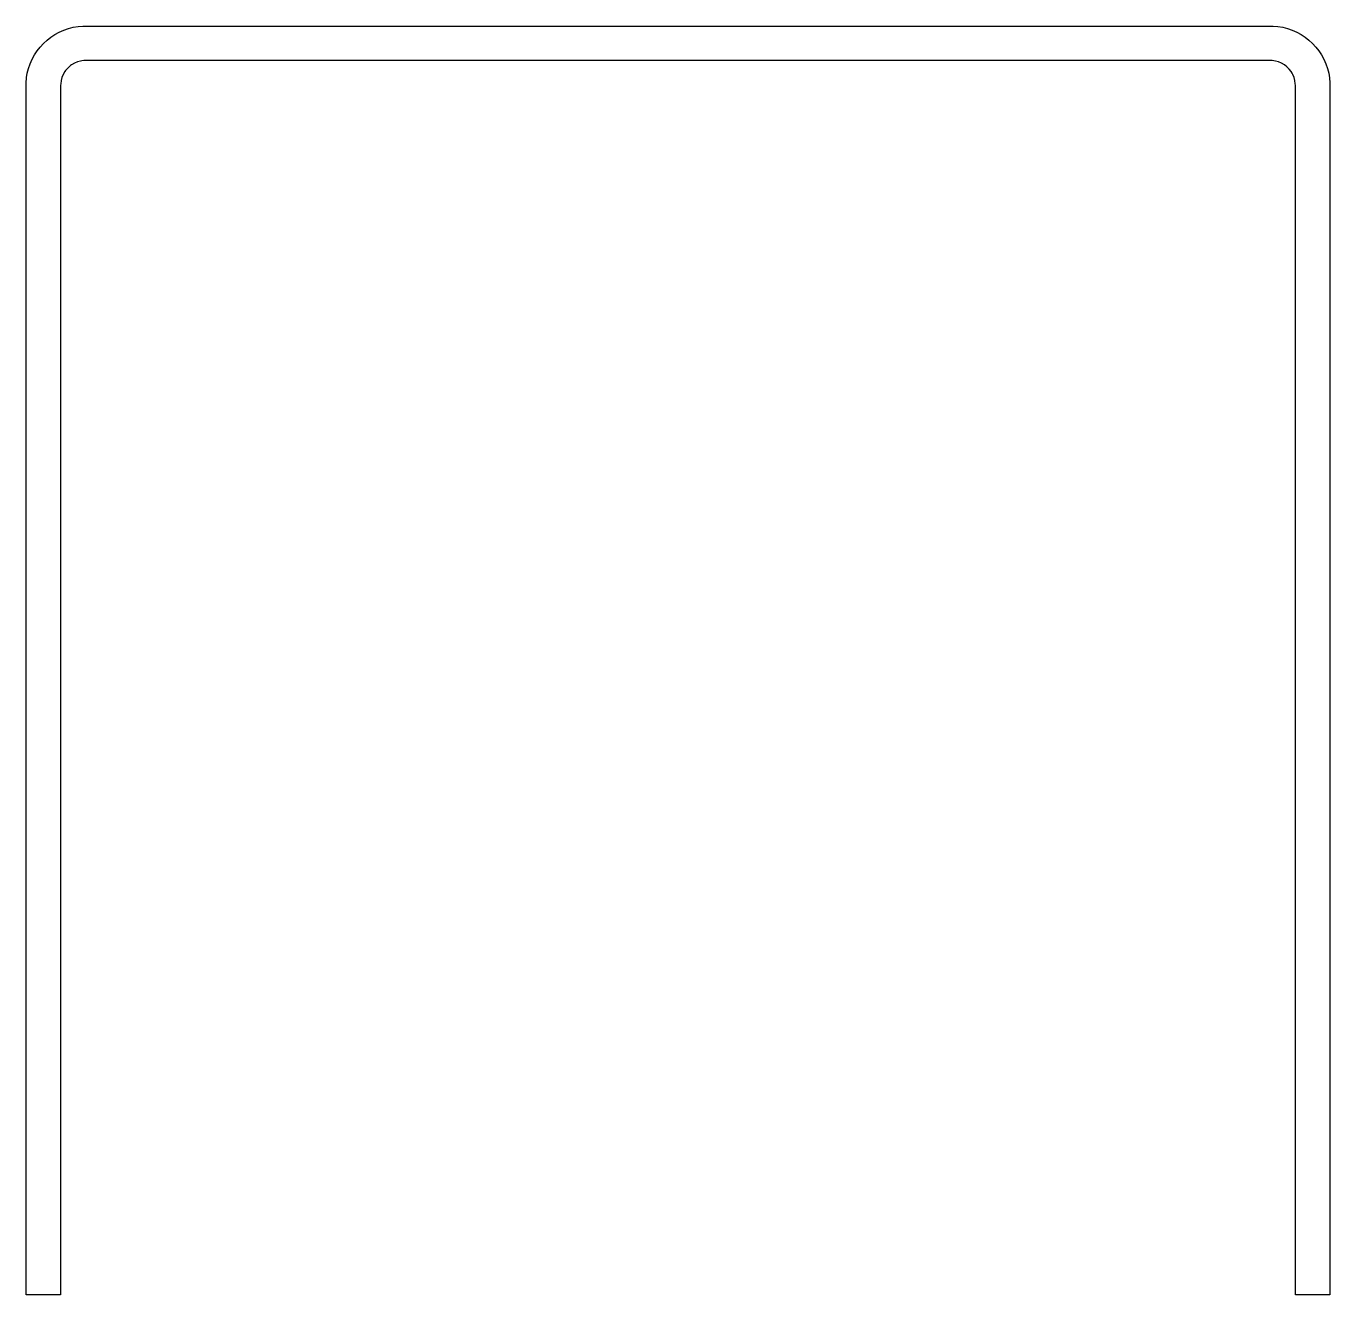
# Model space of a CAD drawing. Extents: x 34 to 166, y -160 to -31.
import ezdxf

# ---------------------------------------------------------------- set-up
doc = ezdxf.new("R2010")
doc.units = 0
doc.layers.add('BLACK', color=7, linetype='CONTINUOUS')

msp = doc.modelspace()

# ---------------------------------------------------------------- linework, layer by layer
at = {"layer": 'BLACK', "linetype": 'CONTINUOUS'}
for p, q in [((36.427787, -31.84325), (36.86328, -31.607574)), ((36.86328, -31.607574), (36.864129, -31.607159)), ((36.864129, -31.607159), (37.317592, -31.408251)), ((37.317592, -31.408251), (37.318455, -31.407914)), ((37.318455, -31.407914), (37.78682, -31.247124)), ((37.78682, -31.247124), (37.787696, -31.246864)), ((37.787696, -31.246864), (38.267738, -31.125301)), ((38.267738, -31.125301), (38.268633, -31.125113)), ((38.268633, -31.125113), (38.757058, -31.043609)), ((38.757058, -31.043609), (38.757989, -31.043492)), ((38.757989, -31.043492), (39.251555, -31.002595)), ((39.251555, -31.002595), (39.252351, -31.002558)), ((39.252351, -31.002558), (39.499904, -31)), ((39.499904, -31), (39.500022, -31)), ((39.500022, -31), (159.499978, -31)), ((159.499978, -31), (159.500095, -31)), ((159.500095, -31), (159.747646, -31.002558)), ((159.747646, -31.002558), (159.748445, -31.002595)), ((159.748445, -31.002595), (160.242007, -31.043492)), ((160.242007, -31.043492), (160.242944, -31.043609)), ((160.242944, -31.043609), (160.731361, -31.125112)), ((160.731361, -31.125112), (160.732266, -31.125302)), ((160.732266, -31.125302), (161.212296, -31.246862)), ((161.212296, -31.246862), (161.213186, -31.247127)), ((161.213186, -31.247127), (161.681536, -31.407911)), ((161.681536, -31.407911), (161.682418, -31.408256)), ((161.682418, -31.408256), (162.13587, -31.607159)), ((162.13587, -31.607159), (162.136723, -31.607576)), ((162.136723, -31.607576), (162.572205, -31.843247)), ((34.919835, -33.120223), (35.255244, -32.755873)), ((35.255244, -32.755873), (35.255873, -32.755244)), ((35.255873, -32.755244), (35.620223, -32.419835)), ((35.620223, -32.419835), (35.620906, -32.419258)), ((35.620906, -32.419258), (36.011683, -32.115104)), ((36.011683, -32.115104), (36.012435, -32.114567)), ((36.012435, -32.114567), (36.426982, -31.84373)), ((36.426982, -31.84373), (36.427787, -31.84325)), ((162.572205, -31.843247), (162.573022, -31.843734)), ((162.573022, -31.843734), (162.987553, -32.11456)), ((162.987553, -32.11456), (162.988326, -32.115112)), ((162.988326, -32.115112), (163.379081, -32.419248)), ((163.379081, -32.419248), (163.379787, -32.419846)), ((163.379787, -32.419846), (163.744114, -32.755233)), ((163.744114, -32.755233), (163.744766, -32.755885)), ((163.744766, -32.755885), (164.080151, -33.120209)), ((34.107576, -34.363276), (34.343247, -33.927794)), ((34.343247, -33.927794), (34.343734, -33.926977)), ((34.343734, -33.926977), (34.614567, -33.512435)), ((34.614567, -33.512435), (34.615104, -33.511683)), ((34.615104, -33.511683), (34.919258, -33.120906)), ((34.919258, -33.120906), (34.919835, -33.120223)), ((164.080151, -33.120209), (164.080759, -33.120928)), ((164.080759, -33.120928), (164.384887, -33.511673)), ((164.384887, -33.511673), (164.385439, -33.512446)), ((164.385439, -33.512446), (164.656265, -33.926977)), ((164.656265, -33.926977), (164.656752, -33.927794)), ((164.656752, -33.927794), (164.892423, -34.363276)), ((33.625301, -35.767738), (33.746864, -35.287696)), ((33.746864, -35.287696), (33.747124, -35.28682)), ((33.747124, -35.28682), (33.907914, -34.818455)), ((33.907914, -34.818455), (33.908251, -34.817592)), ((33.908251, -34.817592), (34.10716, -34.364125)), ((34.10716, -34.364125), (34.107576, -34.363276)), ((37.419093, -35.609587), (37.255414, -35.893088)), ((37.493829, -35.51219), (37.419093, -35.609587)), ((37.618384, -35.349867), (37.493829, -35.51219)), ((37.618389, -35.349862), (37.618384, -35.349867)), ((37.61839, -35.34986), (37.618389, -35.349862)), ((37.84986, -35.11839), (37.61839, -35.34986)), ((37.849862, -35.118389), (37.84986, -35.11839)), ((37.849867, -35.118384), (37.849862, -35.118389)), ((38.01219, -34.993829), (37.849867, -35.118384)), ((38.109587, -34.919093), (38.01219, -34.993829)), ((38.393088, -34.755414), (38.109587, -34.919093)), ((38.695543, -34.630133), (38.393088, -34.755414)), ((38.695544, -34.630133), (38.695543, -34.630133)), ((39.011738, -34.545408), (38.695544, -34.630133)), ((39.011739, -34.545408), (39.011738, -34.545408)), ((39.011747, -34.545406), (39.011739, -34.545408)), ((39.011751, -34.545406), (39.011747, -34.545406)), ((39.144763, -34.527894), (39.011751, -34.545406)), ((39.33632, -34.502675), (39.144763, -34.527894)), ((39.499972, -34.5), (39.33632, -34.502675)), ((39.5, -34.5), (39.499972, -34.5)), ((159.5, -34.5), (39.5, -34.5)), ((159.500028, -34.5), (159.5, -34.5)), ((159.663679, -34.502675), (159.500028, -34.5)), ((159.813553, -34.522406), (159.663679, -34.502675)), ((159.988249, -34.545406), (159.813553, -34.522406)), ((159.988253, -34.545407), (159.988249, -34.545406)), ((159.98826, -34.545408), (159.988253, -34.545407)), ((160.304456, -34.630133), (159.98826, -34.545408)), ((160.606911, -34.755414), (160.304456, -34.630133)), ((160.890412, -34.919093), (160.606911, -34.755414)), ((160.890415, -34.919095), (160.890412, -34.919093)), ((160.890416, -34.919096), (160.890415, -34.919095)), ((161.150133, -35.118384), (160.890416, -34.919096)), ((161.381616, -35.349867), (161.150133, -35.118384)), ((161.580904, -35.609584), (161.381616, -35.349867)), ((161.580906, -35.609587), (161.580904, -35.609584)), ((161.67247, -35.768182), (161.580906, -35.609587)), ((164.892423, -34.363276), (164.89284, -34.364129)), ((164.89284, -34.364129), (165.091743, -34.817581)), ((165.091743, -34.817581), (165.092089, -34.818467)), ((165.092089, -34.818467), (165.252869, -35.286803)), ((165.252869, -35.286803), (165.25314, -35.287714)), ((165.25314, -35.287714), (165.374694, -35.767721)), ((33.500001, -36.999881), (33.501691, -36.836317)), ((33.501691, -36.836317), (33.502558, -36.752351)), ((33.502558, -36.752351), (33.502595, -36.751555)), ((33.502595, -36.751555), (33.543492, -36.257989)), ((33.543492, -36.257989), (33.54361, -36.257052)), ((33.54361, -36.257052), (33.553875, -36.195539)), ((33.553875, -36.195539), (33.625113, -35.768633)), ((33.625113, -35.768633), (33.625301, -35.767738)), ((37.002675, -36.83632), (37, -36.999971)), ((37.045408, -36.511739), (37.002675, -36.83632)), ((37.130133, -36.195544), (37.045408, -36.511738)), ((37.045408, -36.511738), (37.045408, -36.511739)), ((37.255414, -35.893088), (37.130133, -36.195543)), ((37.130133, -36.195543), (37.130133, -36.195544)), ((161.744587, -35.893092), (161.67247, -35.768182)), ((161.869865, -36.195539), (161.744587, -35.893092)), ((161.954594, -36.511751), (161.869865, -36.195539)), ((161.997324, -36.836317), (161.954594, -36.511751)), ((161.997324, -36.83632), (161.997324, -36.836317)), ((162, -36.999971), (161.997324, -36.83632)), ((165.374694, -35.767721), (165.374889, -35.768651)), ((165.374889, -35.768651), (165.456389, -36.257052)), ((165.456389, -36.257052), (165.456507, -36.257995)), ((165.456507, -36.257995), (165.497403, -36.751538)), ((165.497403, -36.751538), (165.497441, -36.752369)), ((165.497441, -36.752369), (165.499999, -36.999881)), ((33.5, -37), (33.500001, -36.999881)), ((33.5, -159.4885), (33.5, -37)), ((37, -36.999971), (37, -159.4885)), ((162, -159.4885), (162, -36.999971)), ((165.499999, -36.999881), (165.5, -37)), ((165.5, -37), (165.5, -159.4885)), ((33.503368, -159.496632), (33.5, -159.4885)), ((33.5115, -159.5), (33.503368, -159.496632)), ((36.9885, -159.5), (33.5115, -159.5)), ((36.996632, -159.496632), (36.9885, -159.5)), ((37, -159.4885), (36.996632, -159.496632)), ((162.003368, -159.496632), (162, -159.4885)), ((162.0115, -159.5), (162.003368, -159.496632)), ((165.4885, -159.5), (162.0115, -159.5)), ((165.496632, -159.496632), (165.4885, -159.5)), ((165.5, -159.4885), (165.496632, -159.496632))]:
    msp.add_line(p, q, dxfattribs=at)

doc.saveas('drawing.dxf')
